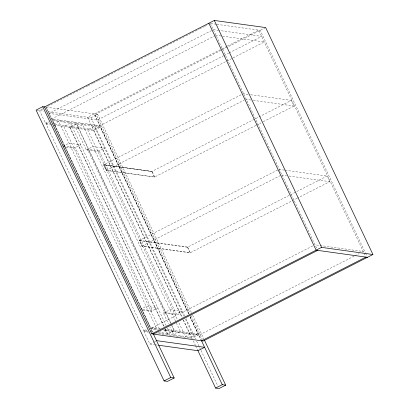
<?xml version="1.0" encoding="UTF-8"?>
<svg xmlns="http://www.w3.org/2000/svg" width="409" height="409" viewBox="0 0 409 409"><rect width="100%" height="100%" fill="white"/><g stroke="black" fill="none" stroke-linecap="round" stroke-linejoin="round"><path stroke-width="0.31" stroke-dasharray="2.04 1.53" d="M87.577 86.008L46.074 107.153L152.547 332.405M88.15 85.716L92.695 83.4M93.267 83.114L97.812 80.793M98.385 80.507L117.715 70.655M118.283 70.368L122.833 68.047M123.4 67.761L127.951 65.445M128.518 65.154L199.025 29.238M199.592 28.947L204.142 26.631M204.71 26.34L208.125 24.601M42.822 108.86L39.489 110.563L45.373 123.012L49.801 123.63M211.632 30.537L49.014 113.38L97.286 120.088L223.513 55.788M215.42 35.563L51.662 118.983L99.934 125.691L264.26 41.984L215.988 35.271M45.373 123.012L48.707 121.315M147.971 331.264L143.779 330.682L46.074 123.983L48.85 122.567M53.732 123.968L58.732 121.417L156.437 328.115L151.437 330.666M226.826 46.375L94.341 113.866L188.784 313.657M227.394 46.084L258.667 30.154L363.821 252.604M53.906 125.072L69.734 127.271L76.406 123.876L170.839 323.647M164.152 326.5L69.99 127.306L76.662 123.912L100.328 127.199L188.483 313.693M265.666 27.587L95.885 114.075L190.052 313.294M48.349 111.795L91.008 117.726L97.679 114.326L191.581 312.972M224.081 55.496L228.631 53.18M229.198 52.889L261.612 36.381L218.984 30.455M69.99 127.306L93.656 130.599L100.328 127.199M62.92 146.325L69.034 143.206L80.716 144.832L74.044 148.232L62.976 146.693M86.284 149.934L92.955 146.534L104.638 148.16L97.966 151.555L86.284 149.934L75.982 128.14L82.654 124.745L176.023 322.266M154.536 177.061L106.289 170.389L103.641 164.786L242.598 94.004M106.289 170.389L244.107 100.185M263.263 121.672L293.999 106.018L291.351 100.415L151.826 171.489L103.641 164.786M255.86 125.445L154.474 177.092L151.887 171.458L103.702 164.755L106.35 170.359M256.428 125.154L260.983 122.833M297.312 198.186L190.108 252.798L141.928 246.095L139.275 240.492L278.355 169.648M141.928 246.095L280.436 175.543M139.275 240.492L187.46 247.194L327.108 176.059L329.756 181.662L297.88 197.9M163.39 313.049L170.057 309.654L181.744 311.275L175.072 314.674L163.39 313.049L168.539 323.943M143.779 330.682L146.555 329.265M155.543 344.823L149.847 344.03L143.963 331.581L147.296 329.879M312.747 245.932L150.696 328.483L158.217 329.526M158.375 332.711L167.439 333.974L174.111 330.574L171.11 324.225M165.241 328.81L167.7 334.01L174.367 330.61L198.033 333.897L189.848 316.576M149.847 344.03L154.295 341.766M154.853 341.484L156.519 340.636M167.7 334.01L191.361 337.297L198.033 333.897M354.194 256.121L198.963 335.191L163.232 330.227M354.761 255.829L359.312 253.514M362.154 252.062L363.289 251.484L315.017 244.771M210.737 23.492L216.371 24.274M217 24.361L260.206 30.368L365.293 252.68M213.34 29.668L218.355 30.368M248.171 94.407L243.166 93.712L243.698 94.832M250.676 94.755L291.351 100.415M250.819 100.011L245.814 99.315L245.288 98.196M253.324 100.358L293.999 106.018M97.679 114.326L46.156 107.163L152.613 332.369M36.636 110.164L43.916 111.176M52.045 119.617L100.144 126.304L93.472 129.699L53.599 124.157M76.406 123.876L52.741 120.583L150.446 327.282L160.742 328.713M46.074 123.983L51.462 124.735M284.557 170.139L278.923 169.357L279.981 171.601M285.18 170.226L327.108 176.059M281.571 174.96L286.576 175.655M289.081 176.003L329.756 181.662M63.574 145.987L75.256 147.613L152.363 310.733L140.681 309.107L146.136 306.326L157.823 307.951L151.151 311.346L141.315 309.981M164.433 329.23L174.111 330.574M150.635 328.182L158.227 329.24M163.288 329.94L198.733 334.869L192.061 338.269L156.621 333.34M150.384 331.602L153.457 332.026M143.963 331.581L148.39 332.195M156.177 344.91L157.445 345.089M365.569 253.258L366.934 256.146M364.025 253.048L365.411 255.968M210.395 23.446L316.873 248.698M187.46 247.194L190.108 252.798M192.67 315.283L203.861 338.954M191.141 315.605L202.332 339.276M190.149 316.546L201.346 340.237M188.702 313.652L94.259 113.85L87.587 117.25L182.302 317.624M190.067 316.535L201.259 340.211M91.008 117.726L184.638 315.789M185.998 318.677L195.553 338.887M196.647 341.198L199.377 346.975M199.648 347.553L200.742 349.859M201.013 350.436L217.936 386.239M184.183 316.438L94.336 126.366L87.664 129.765L177.46 319.72M185.492 319.209L192.041 333.069L185.374 336.464L178.549 322.031M183.396 319.935L192.133 338.412M193.222 340.723L195.405 345.344M195.681 345.922L197.588 349.961M93.656 130.599L182.082 317.665M183.176 319.976L191.361 337.297M176.294 322.839L180.359 331.443L173.692 334.838L169.893 326.811M76.662 123.912L170.819 323.105M171.913 325.416L174.367 330.61M166.223 325.728L70.414 123.043L63.743 126.442L159.541 329.097M167.301 328.008L168.119 329.741L161.453 333.141L160.63 331.408M69.734 127.271L163.891 326.464M165.256 329.352L167.439 333.974M99.177 150.936L87.495 149.316L164.602 312.43L176.284 314.056L99.177 150.936M152.01 171.397L103.825 164.694L106.473 170.297L154.658 177L152.01 171.397M187.644 247.102L139.459 240.4L142.107 246.003L190.292 252.706L187.644 247.102"/><path stroke-width="0.61" d="M45.016 107.005L42.735 106.688L36.064 110.087L164.081 380.912L167.506 381.387L174.178 377.988L153.309 333.841M214.316 20.45L44.53 106.938L151.8 333.872L203.155 341.009L372.936 254.521L265.666 27.587L214.316 20.45L321.586 247.384L372.936 254.521M151.8 333.872L321.586 247.384M153.344 334.087L317.67 250.374M201.611 340.794L365.937 257.087M164.081 380.912L170.752 377.512L174.178 377.988M197.864 350.539L215.604 388.075L222.276 384.675L225.696 385.15L204.408 340.109M225.696 385.15L219.03 388.55L215.604 388.075M367.476 257.302L316.126 250.165L208.856 23.231M156.519 340.636L204.618 347.323L197.946 350.717L158.707 345.262M201.259 340.211L222.276 384.675M42.735 106.688L170.752 377.512"/></g></svg>
